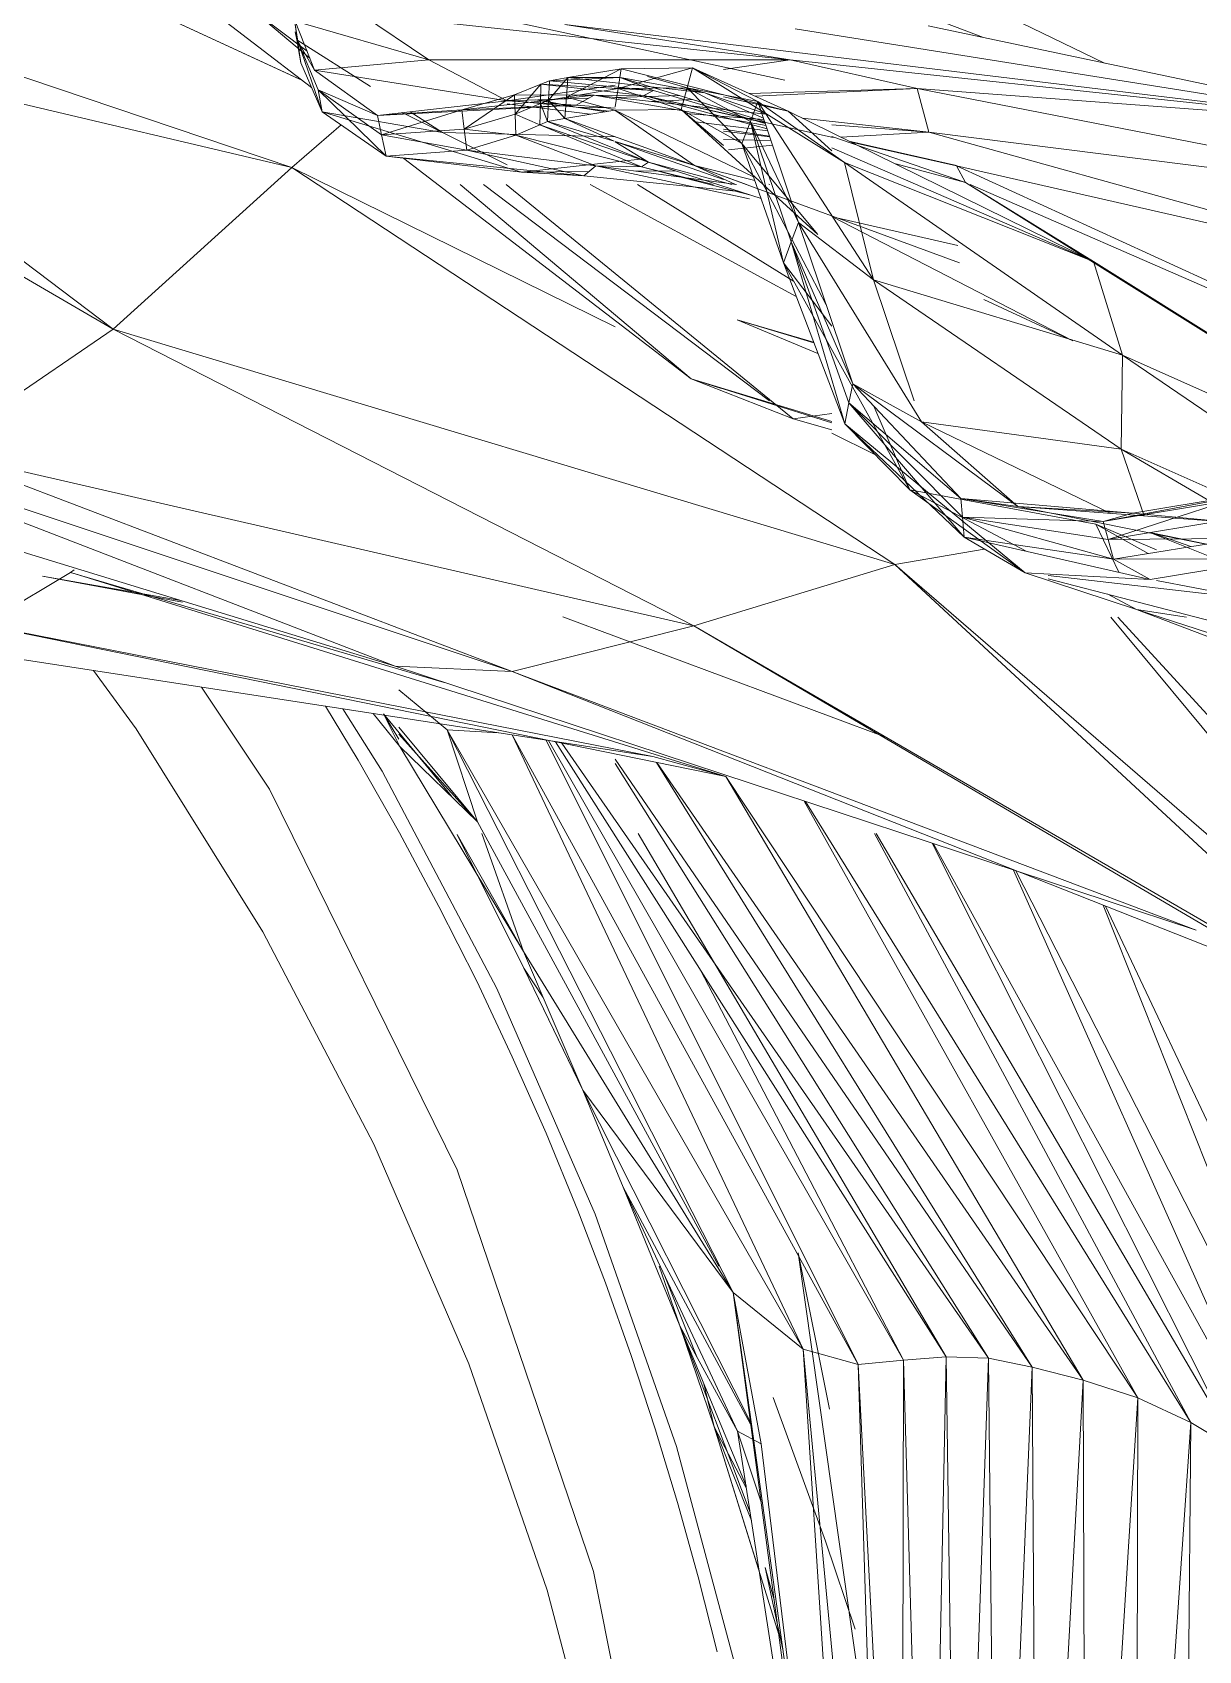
# Model space of a CAD drawing. Header units: millimetres. Extents: x -8591 to 7092, y -1621 to 14390.
# Drawn here: x -4320.8 to -4271.7, y 2687.9 to 2756.1 of the extents above; entities that cross this region are included whole.
import ezdxf

# ---------------------------------------------------------------- set-up
doc = ezdxf.new("R2010")
doc.units = ezdxf.units.MM
doc.layers.add('G-IMPT', color=8, linetype='Continuous', lineweight=9)
doc.layers.add('I-FURN', color=30, linetype='Continuous', lineweight=9)

# ---------------------------------------------------------------- blocks, each defined once
blk = doc.blocks.new('Artificial banana plant 1500mm - Family 4__C1-728657-Begane grond')
at = {"layer": 'G-IMPT'}
for p, q in [((137.13, 97.914), (111.122, 110.516)), ((137.13, 97.914), (111.122, 110.516)), ((132.03, 98.99), (113.479, 106.067)), ((132.03, 98.99), (113.479, 106.067)), ((93.636, 101.659), (103.197, 97.238)), ((93.636, 101.659), (103.296, 97.192)), ((97.782, 101.422), (103.697, 96.884)), ((97.782, 101.422), (103.697, 96.884)), ((108.952, 100.354), (123.652, 97.201)), ((108.952, 100.354), (123.652, 97.201)), ((82.742, 100.289), (102.862, 93.511)), ((82.742, 100.289), (102.862, 93.511)), ((101.232, 100.138), (103.51, 98.415)), ((101.232, 100.138), (103.51, 98.415)), ((101.232, 100.138), (103.624, 98.126)), ((101.232, 100.138), (103.624, 98.126)), ((103.122, 98.843), (102.972, 99.817)), ((103.242, 97.925), (102.972, 99.817)), ((103.242, 97.925), (102.972, 99.817)), ((102.972, 99.817), (103.122, 98.843)), ((103.012, 99.683), (103.822, 97.622)), ((103.012, 99.683), (103.822, 97.622)), ((103.012, 99.683), (108.642, 98.051)), ((103.012, 99.683), (108.642, 98.051)), ((105.762, 99.993), (108.642, 98.051)), ((105.762, 99.993), (108.642, 98.051)), ((105.762, 99.993), (123.882, 98.058)), ((105.762, 99.993), (123.882, 98.058)), ((78.802, 99.194), (102.862, 93.511)), ((78.802, 99.194), (102.862, 93.511)), ((78.802, 99.194), (95.332, 86.692)), ((78.802, 99.194), (95.332, 86.692)), ((103.072, 98.898), (103.002, 99.225)), ((103.072, 98.898), (103.002, 99.225)), ((114.372, 99.535), (123.882, 98.058)), ((114.372, 99.535), (123.882, 98.058)), ((114.372, 99.535), (149.442, 95.317)), ((114.372, 99.535), (149.442, 95.317)), ((124.092, 99.364), (149.442, 95.317)), ((124.092, 99.364), (149.442, 95.317)), ((129.692, 99.483), (149.442, 95.317)), ((129.692, 99.483), (149.442, 95.317)), ((75.132, 98.439), (95.332, 86.692)), ((75.132, 98.439), (95.332, 86.692)), ((103.242, 97.925), (103.072, 98.898)), ((103.242, 97.925), (103.072, 98.898)), ((103.072, 98.898), (106.182, 96.925)), ((103.972, 96.783), (103.122, 98.843)), ((104.142, 95.865), (103.122, 98.843)), ((104.142, 95.865), (103.122, 98.843)), ((103.122, 98.843), (103.972, 96.783)), ((103.122, 98.843), (103.822, 97.622)), ((103.122, 98.843), (103.822, 97.622)), ((104.142, 95.865), (103.242, 97.925)), ((104.142, 95.865), (103.242, 97.925)), ((103.822, 97.622), (108.642, 98.051)), ((103.822, 97.622), (108.642, 98.051)), ((103.822, 97.622), (106.482, 95.706)), ((103.822, 97.622), (106.482, 95.706)), ((103.822, 97.622), (111.952, 96.328)), ((103.822, 97.622), (111.952, 96.328)), ((108.642, 98.051), (123.882, 98.058)), ((108.642, 98.051), (123.882, 98.058)), ((108.642, 98.051), (111.952, 96.328)), ((108.642, 98.051), (111.952, 96.328)), ((114.442, 96.484), (116.752, 97.665)), ((114.442, 96.484), (116.752, 97.665)), ((114.502, 97.306), (116.752, 97.665)), ((114.502, 97.306), (116.752, 97.665)), ((116.622, 96.837), (119.762, 97.721)), ((116.622, 96.837), (119.762, 97.721)), ((116.752, 97.665), (116.622, 96.837)), ((116.752, 97.665), (116.622, 96.837)), ((116.752, 97.665), (119.762, 97.721)), ((116.752, 97.665), (119.762, 97.721)), ((116.752, 97.665), (123.792, 95.886)), ((116.752, 97.665), (123.792, 95.886)), ((119.762, 97.721), (119.532, 96.877)), ((119.762, 97.721), (119.532, 96.877)), ((119.762, 97.721), (122.522, 96.289)), ((119.762, 97.721), (122.522, 96.289)), ((119.762, 97.721), (123.792, 95.886)), ((119.762, 97.721), (123.792, 95.886)), ((119.762, 97.721), (126.172, 93.728)), ((119.762, 97.721), (126.172, 93.728)), ((121.068, 97.65), (123.882, 98.058)), ((121.068, 97.65), (123.882, 98.058)), ((123.882, 98.058), (129.232, 96.848)), ((123.882, 98.058), (129.232, 96.848)), ((123.882, 98.058), (149.442, 95.317)), ((123.882, 98.058), (149.442, 95.317)), ((111.952, 96.328), (116.505, 96.988)), ((111.952, 96.328), (116.505, 96.988)), ((112.262, 96.577), (113.372, 97.021)), ((112.262, 96.577), (113.372, 97.021)), ((112.282, 95.766), (113.372, 97.021)), ((112.282, 95.766), (113.372, 97.021)), ((113.372, 97.021), (113.352, 96.206)), ((113.372, 97.021), (113.352, 96.206)), ((113.372, 97.021), (113.732, 97.162)), ((113.372, 97.021), (113.732, 97.162)), ((113.372, 97.021), (117.712, 96.547)), ((113.372, 97.021), (117.712, 96.547)), ((113.372, 97.021), (118.112, 96.76)), ((113.372, 97.021), (118.112, 96.76)), ((113.692, 96.346), (114.502, 97.306)), ((113.692, 96.346), (114.502, 97.306)), ((113.732, 97.162), (113.692, 96.346)), ((113.732, 97.162), (113.692, 96.346)), ((113.732, 97.162), (116.712, 97.313)), ((113.732, 97.162), (116.712, 97.313)), ((113.732, 97.162), (114.502, 97.306)), ((113.732, 97.162), (114.502, 97.306)), ((113.732, 97.162), (118.112, 96.76)), ((113.732, 97.162), (118.112, 96.76)), ((114.502, 97.306), (114.442, 96.484)), ((114.502, 97.306), (114.442, 96.484)), ((114.502, 97.306), (116.712, 97.313)), ((114.502, 97.306), (116.712, 97.313)), ((114.502, 97.306), (120.282, 96.659)), ((114.502, 97.306), (120.282, 96.659)), ((116.712, 97.313), (120.282, 96.659)), ((116.712, 97.313), (120.282, 96.659)), ((118.112, 96.76), (116.712, 97.313)), ((118.112, 96.76), (116.712, 97.313)), ((116.712, 97.313), (122.802, 95.457)), ((116.712, 97.313), (122.802, 95.457)), ((117.861, 97.349), (120.282, 96.659)), ((117.861, 97.349), (120.282, 96.659)), ((106.652, 94.885), (103.972, 96.783)), ((106.842, 93.984), (103.972, 96.783)), ((106.842, 93.984), (103.972, 96.783)), ((103.972, 96.783), (104.142, 95.865)), ((103.972, 96.783), (104.142, 95.865)), ((103.972, 96.783), (106.652, 94.885)), ((103.972, 96.783), (106.482, 95.706)), ((103.972, 96.783), (106.482, 95.706)), ((106.482, 95.706), (111.952, 96.328)), ((106.482, 95.706), (111.952, 96.328)), ((110.042, 95.941), (112.262, 96.577)), ((110.042, 95.941), (112.262, 96.577)), ((110.042, 95.941), (115.612, 96.567)), ((110.042, 95.941), (115.612, 96.567)), ((110.132, 95.131), (112.262, 96.577)), ((110.132, 95.131), (112.262, 96.577)), ((111.941, 96.2), (115.446, 95.758)), ((111.941, 96.2), (115.446, 95.758)), ((111.952, 96.328), (115.372, 96.431)), ((111.952, 96.328), (115.372, 96.431)), ((111.952, 96.345), (114.862, 96.052)), ((111.952, 96.345), (114.862, 96.052)), ((111.952, 96.328), (114.862, 96.141)), ((111.952, 96.328), (114.862, 96.141)), ((112.262, 96.577), (115.612, 96.567)), ((112.262, 96.577), (115.612, 96.567)), ((112.262, 96.577), (117.712, 96.547)), ((112.262, 96.577), (117.712, 96.547)), ((112.262, 96.577), (112.282, 95.766)), ((112.262, 96.577), (112.282, 95.766)), ((113.352, 96.206), (112.282, 95.766)), ((112.282, 95.766), (113.352, 96.206)), ((113.146, 96.364), (114.862, 96.052)), ((113.146, 96.364), (114.862, 96.052)), ((113.281, 96.368), (114.862, 96.052)), ((113.281, 96.368), (114.862, 96.052)), ((113.352, 96.206), (113.322, 95.311)), ((113.352, 96.206), (113.322, 95.311)), ((113.692, 96.346), (113.352, 96.206)), ((113.352, 96.206), (113.692, 96.346)), ((113.652, 95.45), (113.352, 96.206)), ((113.652, 95.45), (113.352, 96.206)), ((113.692, 96.346), (113.652, 95.45)), ((113.692, 96.346), (113.652, 95.45)), ((114.442, 96.484), (113.692, 96.346)), ((113.692, 96.346), (114.442, 96.484)), ((114.372, 95.584), (113.692, 96.346)), ((114.372, 95.584), (113.692, 96.346)), ((114.442, 96.484), (114.372, 95.584)), ((114.442, 96.484), (114.372, 95.584)), ((116.622, 96.837), (114.442, 96.484)), ((114.442, 96.484), (116.622, 96.837)), ((116.482, 95.926), (114.442, 96.484)), ((116.482, 95.926), (114.442, 96.484)), ((114.862, 96.141), (115.612, 96.567)), ((114.862, 96.141), (115.612, 96.567)), ((115.612, 96.567), (117.712, 96.547)), ((115.612, 96.567), (117.712, 96.547)), ((115.612, 96.567), (122.863, 95.763)), ((115.612, 96.567), (122.863, 95.763)), ((115.612, 96.567), (122.861, 95.281)), ((115.612, 96.567), (122.861, 95.281)), ((116.622, 96.837), (116.505, 96.072)), ((116.622, 96.837), (116.505, 96.072)), ((116.527, 96.466), (119.227, 96.547)), ((116.527, 96.466), (119.227, 96.547)), ((119.532, 96.877), (116.622, 96.837)), ((116.622, 96.837), (119.532, 96.877)), ((119.282, 95.955), (116.622, 96.837)), ((119.282, 95.955), (116.622, 96.837)), ((117.712, 96.547), (118.112, 96.76)), ((117.712, 96.547), (118.112, 96.76)), ((117.712, 96.547), (125.692, 94.779)), ((117.712, 96.547), (125.692, 94.779)), ((117.712, 96.547), (122.908, 95.14)), ((117.712, 96.547), (122.908, 95.14)), ((117.712, 96.547), (122.822, 95.397)), ((117.712, 96.547), (122.822, 95.397)), ((118.042, 96.298), (119.766, 96.382)), ((118.042, 96.298), (119.766, 96.382)), ((118.112, 96.76), (122.832, 95.366)), ((118.112, 96.76), (122.832, 95.366)), ((119.532, 96.877), (119.282, 95.955)), ((119.532, 96.877), (119.282, 95.955)), ((122.202, 95.45), (119.532, 96.877)), ((121.842, 94.526), (119.532, 96.877)), ((121.842, 94.526), (119.532, 96.877)), ((119.532, 96.877), (122.202, 95.45)), ((119.532, 96.877), (122.522, 96.289)), ((119.532, 96.877), (122.522, 96.289)), ((120.282, 96.659), (122.857, 95.773)), ((120.282, 96.659), (122.857, 95.773)), ((120.282, 96.659), (122.758, 95.586)), ((120.282, 96.659), (122.758, 95.586)), ((121.068, 96.486), (123.792, 95.886)), ((121.068, 96.486), (123.792, 95.886)), ((122.148, 96.635), (129.232, 96.848)), ((122.148, 96.635), (129.232, 96.848)), ((122.522, 96.289), (122.202, 95.45)), ((122.522, 96.289), (122.202, 95.45)), ((122.416, 96.513), (129.232, 96.848)), ((122.416, 96.513), (129.232, 96.848)), ((122.522, 96.289), (126.172, 93.728)), ((122.522, 96.289), (126.172, 93.728)), ((122.522, 96.289), (124.232, 91.199)), ((122.522, 96.289), (124.232, 91.199)), ((122.522, 96.289), (127.392, 88.771)), ((122.522, 96.289), (127.392, 88.771)), ((129.232, 96.848), (129.722, 95.001)), ((129.232, 96.848), (129.722, 95.001)), ((129.232, 96.848), (149.442, 95.317)), ((129.232, 96.848), (149.442, 95.317)), ((129.232, 96.848), (155.102, 91.8)), ((129.232, 96.848), (155.102, 91.8)), ((106.842, 93.984), (104.142, 95.865)), ((106.842, 93.984), (104.142, 95.865)), ((104.142, 95.865), (112.552, 93.32)), ((104.142, 95.865), (112.552, 93.32)), ((104.142, 95.865), (109.222, 94.992)), ((104.142, 95.865), (109.222, 94.992)), ((106.482, 95.706), (114.862, 96.141)), ((106.482, 95.706), (114.862, 96.141)), ((106.482, 95.706), (110.042, 95.941)), ((106.482, 95.706), (110.042, 95.941)), ((106.482, 95.706), (106.652, 94.885)), ((106.482, 95.706), (106.652, 94.885)), ((106.652, 94.885), (110.042, 95.941)), ((106.652, 94.885), (110.042, 95.941)), ((107.525, 95.824), (109.222, 94.992)), ((107.525, 95.824), (109.222, 94.992)), ((109.222, 94.992), (107.855, 95.862)), ((109.222, 94.992), (107.855, 95.862)), ((110.042, 95.941), (114.862, 96.141)), ((110.042, 95.941), (114.862, 96.141)), ((110.042, 95.941), (110.132, 95.131)), ((110.042, 95.941), (110.132, 95.131)), ((112.282, 95.766), (110.132, 95.131)), ((110.132, 95.131), (112.282, 95.766)), ((113.322, 95.311), (112.282, 95.766)), ((113.322, 95.311), (112.282, 95.766)), ((112.282, 95.766), (112.312, 94.876)), ((112.282, 95.766), (112.312, 94.876)), ((114.372, 95.584), (113.652, 95.45)), ((114.372, 95.584), (113.652, 95.45)), ((116.482, 95.926), (114.372, 95.584)), ((116.482, 95.926), (114.372, 95.584)), ((114.372, 95.584), (119.842, 93.594)), ((114.372, 95.584), (119.842, 93.594)), ((114.372, 95.584), (116.462, 94.626)), ((114.372, 95.584), (116.462, 94.626)), ((114.862, 96.141), (116.505, 96.015)), ((114.862, 96.141), (116.505, 96.015)), ((116.114, 95.866), (114.862, 96.052)), ((116.114, 95.866), (114.862, 96.052)), ((114.862, 96.052), (116.303, 96.031)), ((114.862, 96.052), (116.303, 96.031)), ((114.862, 96.052), (116.23, 95.885)), ((114.862, 96.052), (116.23, 95.885)), ((119.282, 95.955), (116.482, 95.926)), ((119.282, 95.955), (116.482, 95.926)), ((116.482, 95.926), (122.329, 93.123)), ((116.482, 95.926), (122.329, 93.123)), ((116.482, 95.926), (119.842, 93.594)), ((116.482, 95.926), (119.842, 93.594)), ((119.282, 95.955), (125.052, 90.692)), ((119.282, 95.955), (125.052, 90.692)), ((119.282, 95.955), (121.068, 94.438)), ((119.282, 95.955), (121.068, 94.438)), ((121.842, 94.526), (119.282, 95.955)), ((121.842, 94.526), (119.282, 95.955)), ((119.48, 95.787), (122.776, 95.534)), ((119.48, 95.787), (122.776, 95.534)), ((123.792, 95.886), (136.672, 89.555)), ((123.792, 95.886), (136.672, 89.555)), ((123.792, 95.886), (125.631, 94.218)), ((123.792, 95.886), (125.631, 94.218)), ((124.388, 95.593), (129.722, 95.001)), ((124.388, 95.593), (129.722, 95.001)), ((104.948, 95.304), (102.862, 93.511)), ((104.948, 95.304), (102.862, 93.511)), ((110.132, 95.131), (106.652, 94.885)), ((106.652, 94.885), (110.132, 95.131)), ((110.242, 94.242), (106.652, 94.885)), ((110.242, 94.242), (106.652, 94.885)), ((106.652, 94.885), (106.842, 93.984)), ((106.652, 94.885), (106.842, 93.984)), ((111.941, 93.626), (109.222, 94.992)), ((111.941, 93.626), (109.222, 94.992)), ((109.222, 94.992), (116.498, 94.811)), ((109.222, 94.992), (116.498, 94.811)), ((112.312, 94.876), (110.132, 95.131)), ((112.312, 94.876), (110.132, 95.131)), ((110.132, 95.131), (110.242, 94.242)), ((110.132, 95.131), (110.242, 94.242)), ((112.312, 94.876), (110.242, 94.242)), ((112.312, 94.876), (110.242, 94.242)), ((113.322, 95.311), (112.312, 94.876)), ((113.322, 95.311), (112.312, 94.876)), ((112.312, 94.876), (117.612, 93.538)), ((112.312, 94.876), (117.612, 93.538)), ((112.312, 94.876), (115.682, 93.578)), ((112.312, 94.876), (115.682, 93.578)), ((113.652, 95.45), (113.322, 95.311)), ((113.652, 95.45), (113.322, 95.311)), ((113.322, 95.311), (117.902, 93.737)), ((113.322, 95.311), (117.902, 93.737)), ((113.322, 95.311), (117.612, 93.538)), ((113.322, 95.311), (117.612, 93.538)), ((113.652, 95.45), (116.462, 94.626)), ((113.652, 95.45), (116.462, 94.626)), ((113.652, 95.45), (117.902, 93.737)), ((113.652, 95.45), (117.902, 93.737)), ((119.893, 95.436), (122.934, 95.063)), ((119.893, 95.436), (122.934, 95.063)), ((123.009, 94.84), (121.068, 95.129)), ((123.009, 94.84), (121.068, 95.129)), ((121.068, 95.05), (123.021, 94.803)), ((121.068, 95.05), (123.021, 94.803)), ((122.202, 95.45), (121.842, 94.526)), ((122.202, 95.45), (121.842, 94.526)), ((123.922, 90.38), (122.202, 95.45)), ((123.592, 89.489), (122.202, 95.45)), ((123.592, 89.489), (122.202, 95.45)), ((122.202, 95.45), (123.922, 90.38)), ((122.202, 95.45), (124.232, 91.199)), ((122.202, 95.45), (124.232, 91.199)), ((125.631, 95.315), (129.722, 95.001)), ((125.631, 95.315), (129.722, 95.001)), ((129.722, 95.001), (126.01, 94.796)), ((129.722, 95.001), (126.01, 94.796)), ((129.722, 95.001), (155.102, 91.8)), ((129.722, 95.001), (155.102, 91.8)), ((129.722, 95.001), (152.392, 88.683)), ((129.722, 95.001), (152.392, 88.683)), ((110.242, 94.242), (106.842, 93.984)), ((110.242, 94.242), (106.842, 93.984)), ((110.242, 94.242), (115.682, 93.578)), ((110.242, 94.242), (115.682, 93.578)), ((110.242, 94.242), (115.182, 93.154)), ((110.242, 94.242), (115.182, 93.154)), ((119.842, 93.594), (116.505, 94.613)), ((119.842, 93.594), (116.505, 94.613)), ((116.505, 94.61), (121.068, 93.002)), ((116.505, 94.61), (121.068, 93.002)), ((116.505, 94.599), (117.902, 93.737)), ((116.505, 94.599), (117.902, 93.737)), ((121.068, 94.697), (123.074, 94.647)), ((121.068, 94.697), (123.074, 94.647)), ((121.279, 94.258), (123.137, 94.458)), ((121.279, 94.258), (123.137, 94.458)), ((123.592, 89.489), (121.842, 94.526)), ((123.592, 89.489), (121.842, 94.526)), ((121.842, 94.526), (125.052, 90.692)), ((121.842, 94.526), (125.052, 90.692)), ((121.842, 94.526), (125.4, 87.726)), ((121.842, 94.526), (125.4, 87.726)), ((125.631, 94.818), (131.272, 92.875)), ((125.631, 94.818), (131.272, 92.875)), ((125.631, 94.341), (136.672, 89.555)), ((125.631, 94.341), (136.672, 89.555)), ((126.353, 94.628), (130.892, 93.591)), ((126.353, 94.628), (130.892, 93.591)), ((126.359, 94.625), (130.892, 93.579)), ((126.359, 94.625), (130.892, 93.579)), ((126.451, 94.58), (130.892, 93.579)), ((126.451, 94.58), (130.892, 93.579)), ((102.862, 93.511), (95.332, 86.692)), ((102.862, 93.511), (95.332, 86.692)), ((102.862, 93.511), (116.505, 86.8)), ((102.862, 93.511), (116.505, 86.8)), ((102.862, 93.511), (128.292, 76.777)), ((102.862, 93.511), (128.292, 76.777)), ((106.842, 93.984), (112.552, 93.32)), ((106.842, 93.984), (112.552, 93.32)), ((106.842, 93.984), (115.182, 93.154)), ((106.842, 93.984), (115.182, 93.154)), ((107.59, 93.897), (119.712, 84.596)), ((107.59, 93.897), (119.712, 84.596)), ((112.552, 93.32), (117.683, 93.872)), ((112.552, 93.32), (117.683, 93.872)), ((115.682, 93.578), (115.182, 93.154)), ((115.682, 93.578), (115.182, 93.154)), ((115.682, 93.578), (122.161, 92.188)), ((115.682, 93.578), (122.161, 92.188)), ((115.682, 93.578), (121.622, 92.79)), ((115.682, 93.578), (121.622, 92.79)), ((117.612, 93.538), (115.682, 93.578)), ((117.612, 93.538), (115.682, 93.578)), ((117.902, 93.737), (117.612, 93.538)), ((117.902, 93.737), (117.612, 93.538)), ((117.612, 93.538), (120.629, 92.79)), ((117.612, 93.538), (120.629, 92.79)), ((117.612, 93.538), (122.223, 92.339)), ((117.612, 93.538), (122.223, 92.339)), ((117.902, 93.737), (122.65, 92.201)), ((117.902, 93.737), (122.65, 92.201)), ((117.902, 93.737), (121.427, 92.79)), ((117.902, 93.737), (121.427, 92.79)), ((119.842, 93.594), (121.58, 92.79)), ((119.842, 93.594), (121.58, 92.79)), ((119.842, 93.594), (131.022, 89.495)), ((119.842, 93.594), (122.037, 92.79)), ((122.386, 92.959), (119.842, 93.594)), ((122.386, 92.959), (119.842, 93.594)), ((126.172, 93.728), (127.392, 88.771)), ((126.172, 93.728), (127.392, 88.771)), ((126.172, 93.728), (136.672, 89.555)), ((126.172, 93.728), (136.672, 89.555)), ((126.172, 93.728), (137.892, 85.604)), ((126.172, 93.728), (137.892, 85.604)), ((128.332, 93.672), (131.272, 92.875)), ((128.332, 93.672), (131.272, 92.875)), ((130.892, 93.579), (131.272, 92.875)), ((130.892, 93.579), (131.272, 92.875)), ((130.892, 93.579), (152.392, 88.683)), ((130.892, 93.579), (152.392, 88.683)), ((130.892, 93.579), (152.525, 83.671)), ((130.892, 93.579), (152.525, 83.671)), ((109.969, 92.79), (119.712, 84.596)), ((109.969, 92.79), (119.712, 84.596)), ((110.951, 92.79), (123.011, 83.671)), ((110.951, 92.79), (123.011, 83.671)), ((111.911, 92.79), (124.012, 82.914)), ((111.911, 92.79), (124.012, 82.914)), ((112.552, 93.32), (115.403, 93.342)), ((112.552, 93.32), (115.403, 93.342)), ((115.182, 93.154), (112.552, 93.32)), ((115.182, 93.154), (112.552, 93.32)), ((115.182, 93.154), (121.728, 92.499)), ((115.182, 93.154), (121.728, 92.499)), ((115.44, 92.79), (124.13, 88.08)), ((115.44, 92.79), (124.13, 88.08)), ((117.351, 93.357), (119.036, 93.37)), ((117.351, 93.357), (119.036, 93.37)), ((117.442, 92.79), (124.018, 88.724)), ((117.442, 92.79), (124.018, 88.724)), ((122.982, 92.81), (123.023, 92.79)), ((122.982, 92.81), (123.023, 92.79)), ((131.272, 92.875), (136.672, 89.555)), ((131.272, 92.875), (136.672, 89.555)), ((131.272, 92.875), (134.757, 90.698)), ((131.272, 92.875), (155.582, 77.688)), ((131.469, 92.79), (153.01, 83.404)), ((131.469, 92.79), (153.01, 83.404)), ((125.631, 91.445), (135.792, 86.208)), ((125.631, 91.445), (135.792, 86.208)), ((124.232, 91.199), (123.922, 90.38)), ((124.232, 91.199), (123.922, 90.38)), ((124.232, 91.199), (126.522, 84.39)), ((124.232, 91.199), (126.522, 84.39)), ((124.232, 91.199), (127.392, 88.771)), ((124.232, 91.199), (127.392, 88.771)), ((124.232, 91.199), (129.412, 82.787)), ((124.232, 91.199), (129.412, 82.787)), ((130.952, 90.23), (125.852, 91.396)), ((130.952, 90.23), (125.852, 91.396)), ((123.922, 90.38), (123.592, 89.489)), ((123.922, 90.38), (123.592, 89.489)), ((126.352, 83.584), (123.922, 90.38)), ((126.182, 82.704), (123.922, 90.38)), ((126.182, 82.704), (123.922, 90.38)), ((123.922, 90.38), (126.352, 83.584)), ((123.922, 90.38), (126.522, 84.39)), ((123.922, 90.38), (126.522, 84.39)), ((126.182, 82.704), (123.592, 89.489)), ((126.182, 82.704), (123.592, 89.489)), ((123.592, 89.489), (128.922, 79.919)), ((123.592, 89.489), (128.922, 79.919)), ((123.592, 89.489), (125.631, 86.829)), ((123.592, 89.489), (125.631, 86.829)), ((136.672, 89.555), (155.582, 77.688)), ((136.672, 89.555), (155.582, 77.688)), ((136.672, 89.555), (137.892, 85.604)), ((136.672, 89.555), (137.892, 85.604)), ((127.392, 88.771), (129.114, 83.671)), ((127.392, 88.771), (129.114, 83.671)), ((127.392, 88.771), (137.892, 85.604)), ((127.392, 88.771), (137.892, 85.604)), ((127.392, 88.771), (137.832, 81.634)), ((127.392, 88.771), (137.832, 81.634)), ((132.043, 87.945), (135.792, 86.208)), ((95.332, 86.692), (87.792, 81.549)), ((95.332, 86.692), (87.792, 81.549)), ((95.332, 86.692), (128.292, 76.777)), ((95.332, 86.692), (128.292, 76.777)), ((95.332, 86.692), (119.822, 74.187)), ((95.332, 86.692), (119.822, 74.187)), ((121.652, 87.085), (125.048, 85.674)), ((121.652, 87.085), (125.048, 85.674)), ((121.652, 87.085), (124.88, 86.115)), ((121.652, 87.085), (124.88, 86.115)), ((121.652, 87.085), (124.867, 86.148)), ((121.652, 87.085), (124.867, 86.148)), ((137.892, 85.604), (137.832, 81.634)), ((137.892, 85.604), (137.832, 81.634)), ((137.892, 85.604), (148.13, 81.023)), ((137.892, 85.604), (148.13, 81.023)), ((137.892, 85.604), (145.59, 80.348)), ((137.892, 85.604), (145.59, 80.348)), ((124.012, 82.914), (119.712, 84.596)), ((124.012, 82.914), (119.712, 84.596)), ((119.712, 84.596), (125.631, 82.808)), ((119.712, 84.596), (125.631, 82.808)), ((119.712, 84.596), (125.631, 82.748)), ((119.712, 84.596), (120.979, 84.201)), ((126.522, 84.39), (126.352, 83.584)), ((126.522, 84.39), (126.352, 83.584)), ((126.522, 84.39), (131.082, 79.56)), ((126.522, 84.39), (131.082, 79.56)), ((126.522, 84.39), (129.412, 82.787)), ((126.522, 84.39), (129.412, 82.787)), ((126.522, 84.39), (133.482, 79.221)), ((126.522, 84.39), (133.482, 79.221)), ((126.352, 83.584), (126.182, 82.704)), ((126.352, 83.584), (126.182, 82.704)), ((131.142, 78.775), (126.352, 83.584)), ((131.212, 77.928), (126.352, 83.584)), ((131.212, 77.928), (126.352, 83.584)), ((126.352, 83.584), (131.142, 78.775)), ((126.352, 83.584), (131.082, 79.56)), ((126.352, 83.584), (131.082, 79.56)), ((128.922, 79.919), (127.41, 83.45)), ((128.922, 79.919), (127.41, 83.45)), ((80.592, 82.777), (112.152, 72.262)), ((80.592, 82.777), (112.152, 72.262)), ((80.592, 82.777), (107.222, 72.486)), ((80.592, 82.777), (107.222, 72.486)), ((125.631, 83.142), (124.012, 82.914)), ((125.631, 83.142), (124.012, 82.914)), ((124.012, 82.914), (125.631, 82.446)), ((124.012, 82.914), (125.631, 82.446)), ((124.012, 82.914), (125.631, 82.454)), ((124.012, 82.914), (125.631, 82.454)), ((131.212, 77.928), (126.182, 82.704)), ((131.212, 77.928), (126.182, 82.704)), ((126.182, 82.704), (133.782, 76.419)), ((126.182, 82.704), (133.782, 76.419)), ((126.182, 82.704), (128.922, 79.919)), ((126.182, 82.704), (128.922, 79.919)), ((129.412, 82.787), (133.482, 79.221)), ((129.412, 82.787), (133.482, 79.221)), ((129.412, 82.787), (137.832, 81.634)), ((129.412, 82.787), (137.832, 81.634)), ((129.412, 82.787), (137.395, 78.93)), ((129.412, 82.787), (137.395, 78.93)), ((125.631, 82.311), (127.448, 81.418)), ((125.631, 82.311), (127.448, 81.418)), ((87.792, 81.549), (119.822, 74.187)), ((87.792, 81.549), (119.822, 74.187)), ((87.792, 81.549), (112.152, 72.262)), ((87.792, 81.549), (112.152, 72.262)), ((137.832, 81.634), (138.81, 78.825)), ((137.832, 81.634), (138.81, 78.825)), ((137.832, 81.634), (142.387, 79.608)), ((137.832, 81.634), (142.387, 79.608)), ((137.832, 81.634), (141.536, 79.467)), ((137.832, 81.634), (141.536, 79.467)), ((80.742, 80.604), (107.222, 72.486)), ((80.742, 80.604), (107.222, 72.486)), ((133.782, 76.419), (128.922, 79.919)), ((133.782, 76.419), (128.922, 79.919)), ((128.922, 79.919), (133.827, 77.335)), ((128.922, 79.919), (133.827, 77.335)), ((128.922, 79.919), (136.762, 78.471)), ((128.922, 79.919), (136.762, 78.471)), ((131.082, 79.56), (133.482, 79.221)), ((131.082, 79.56), (133.482, 79.221)), ((131.082, 79.56), (138.322, 78.936)), ((131.082, 79.56), (138.322, 78.936)), ((131.082, 79.56), (131.142, 78.775)), ((131.082, 79.56), (131.142, 78.775)), ((131.082, 79.56), (137.072, 78.587)), ((131.082, 79.56), (137.072, 78.587)), ((133.482, 79.221), (141.41, 77.634)), ((133.482, 79.221), (141.41, 77.634)), ((133.482, 79.221), (138.322, 78.936)), ((133.482, 79.221), (138.322, 78.936)), ((133.482, 79.221), (142.602, 78.543)), ((133.482, 79.221), (142.602, 78.543)), ((137.072, 78.587), (143.482, 79.789)), ((137.072, 78.587), (143.482, 79.789)), ((137.072, 78.587), (142.322, 79.455)), ((137.072, 78.587), (142.322, 79.455)), ((137.282, 77.825), (142.322, 79.455)), ((137.282, 77.825), (142.322, 79.455)), ((138.322, 78.936), (143.482, 79.789)), ((138.322, 78.936), (143.482, 79.789)), ((137.282, 77.825), (131.142, 78.775)), ((137.512, 76.993), (131.142, 78.775)), ((137.512, 76.993), (131.142, 78.775)), ((131.142, 78.775), (131.212, 77.928)), ((131.142, 78.775), (131.212, 77.928)), ((131.142, 78.775), (137.282, 77.825)), ((131.142, 78.775), (137.072, 78.587)), ((131.142, 78.775), (137.072, 78.587)), ((137.731, 76.449), (136.762, 78.471)), ((137.731, 76.449), (136.762, 78.471)), ((136.762, 78.471), (138.974, 77.234)), ((136.762, 78.471), (138.974, 77.234)), ((136.762, 78.471), (139.321, 77.396)), ((136.762, 78.471), (139.321, 77.396)), ((137.072, 78.587), (138.322, 78.936)), ((137.072, 78.587), (138.322, 78.936)), ((137.072, 78.587), (137.282, 77.825)), ((137.072, 78.587), (137.282, 77.825)), ((142.592, 78.703), (137.282, 77.825)), ((137.282, 77.825), (142.592, 78.703)), ((138.322, 78.936), (142.602, 78.543)), ((138.322, 78.936), (142.602, 78.543)), ((131.212, 77.928), (133.782, 76.419)), ((131.212, 77.928), (133.782, 76.419)), ((137.512, 76.993), (131.212, 77.928)), ((137.512, 76.993), (131.212, 77.928)), ((131.212, 77.928), (139.062, 76.147)), ((131.212, 77.928), (139.062, 76.147)), ((142.892, 77.877), (137.282, 77.825)), ((142.892, 77.877), (137.282, 77.825)), ((137.282, 77.825), (137.512, 76.993)), ((137.282, 77.825), (137.512, 76.993)), ((142.892, 77.877), (137.512, 76.993)), ((142.892, 77.877), (137.512, 76.993)), ((139.052, 78.129), (141.442, 77.628)), ((139.052, 78.129), (141.442, 77.628)), ((139.052, 78.129), (154.252, 72.026)), ((139.052, 78.129), (154.252, 72.026)), ((139.321, 78.036), (140.772, 77.529)), ((139.321, 78.036), (140.772, 77.529)), ((132.064, 77.428), (128.292, 76.777)), ((132.064, 77.428), (128.292, 76.777)), ((93.542, 76.44), (89.842, 74.225)), ((93.542, 76.44), (89.842, 74.225)), ((93.688, 76.549), (93.542, 76.44)), ((93.688, 76.549), (93.542, 76.44)), ((93.542, 76.44), (109.295, 71.803)), ((93.542, 76.44), (109.295, 71.803)), ((128.292, 76.777), (119.822, 74.187)), ((128.292, 76.777), (119.822, 74.187)), ((128.292, 76.777), (153.942, 54.61)), ((128.292, 76.777), (153.942, 54.61)), ((128.292, 76.777), (149.992, 56.69)), ((128.292, 76.777), (149.992, 56.69)), ((133.782, 76.419), (138.482, 74.883)), ((133.782, 76.419), (138.482, 74.883)), ((139.062, 76.147), (133.782, 76.419)), ((139.062, 76.147), (133.782, 76.419)), ((137.512, 76.993), (143.884, 77.016)), ((137.512, 76.993), (143.884, 77.016)), ((137.512, 76.993), (139.062, 76.147)), ((137.512, 76.993), (139.062, 76.147)), ((144.442, 77.019), (139.062, 76.147)), ((144.442, 77.019), (139.062, 76.147)), ((98.185, 75.257), (92.352, 76.281)), ((98.185, 75.257), (92.352, 76.281)), ((92.352, 76.281), (98.252, 75.18)), ((92.352, 76.281), (98.252, 75.18)), ((93.688, 76.394), (121.172, 67.836)), ((93.688, 76.394), (121.172, 67.836)), ((134.757, 76.308), (143.332, 75.327)), ((134.757, 76.308), (143.332, 75.327)), ((134.757, 76.168), (141.702, 74.378)), ((134.757, 76.168), (141.702, 74.378)), ((139.321, 76.098), (143.332, 75.327)), ((139.321, 76.098), (143.332, 75.327)), ((137.272, 75.52), (138.482, 74.883)), ((137.272, 75.52), (138.482, 74.883)), ((114.292, 74.571), (127.878, 69.515)), ((114.292, 74.571), (127.878, 69.515)), ((137.406, 74.553), (153.942, 54.61)), ((137.406, 74.553), (153.942, 54.61)), ((137.697, 74.553), (157.462, 52.992)), ((137.697, 74.553), (157.462, 52.992)), ((138.482, 74.883), (153.172, 69.297)), ((138.482, 74.883), (153.172, 69.297)), ((140.59, 74.553), (138.482, 74.883)), ((140.59, 74.553), (138.482, 74.883)), ((138.482, 74.883), (153.01, 70.162)), ((138.482, 74.883), (153.01, 70.162)), ((89.842, 74.225), (118.092, 68.676)), ((89.842, 74.225), (118.092, 68.676)), ((89.842, 74.225), (121.172, 67.836)), ((89.842, 74.225), (121.172, 67.836)), ((119.822, 74.187), (112.152, 72.262)), ((119.822, 74.187), (112.152, 72.262)), ((119.822, 74.187), (149.992, 56.69)), ((119.822, 74.187), (149.992, 56.69)), ((119.822, 74.187), (145.642, 59.02)), ((119.822, 74.187), (145.642, 59.02)), ((85.852, 73.637), (118.092, 68.676)), ((85.852, 73.637), (118.092, 68.676)), ((107.222, 72.486), (141.002, 61.354)), ((107.222, 72.486), (141.002, 61.354)), ((112.152, 72.262), (107.222, 72.486)), ((112.152, 72.262), (107.222, 72.486)), ((94.504, 72.306), (96.302, 69.852)), ((112.152, 72.262), (145.642, 59.02)), ((112.152, 72.262), (145.642, 59.02)), ((112.152, 72.262), (141.002, 61.354)), ((112.152, 72.262), (141.002, 61.354)), ((99.055, 71.606), (101.932, 67.301)), ((107.378, 71.484), (109.422, 69.806)), ((107.378, 71.484), (109.422, 69.806)), ((104.288, 70.801), (105.662, 68.521)), ((105.023, 70.688), (106.672, 68.063)), ((106.292, 70.492), (107.422, 69.101)), ((106.292, 70.492), (107.422, 69.101)), ((106.732, 70.477), (109.593, 67.004)), ((106.732, 70.477), (109.593, 67.004)), ((106.732, 70.477), (107.378, 69.416)), ((106.732, 70.477), (107.378, 69.416)), ((106.76, 70.42), (107.378, 69.189)), ((106.76, 70.42), (107.378, 69.189)), ((96.302, 69.852), (101.642, 61.285)), ((107.378, 69.923), (110.702, 65.932)), ((107.378, 69.923), (110.702, 65.932)), ((107.378, 69.626), (110.702, 65.932)), ((107.378, 69.626), (110.702, 65.932)), ((110.702, 65.932), (109.422, 69.806)), ((110.702, 65.932), (109.422, 69.806)), ((121.472, 46.084), (109.422, 69.806)), ((121.472, 46.084), (109.422, 69.806)), ((111.585, 69.678), (109.422, 69.806)), ((111.585, 69.678), (109.422, 69.806)), ((109.422, 69.806), (124.432, 43.7)), ((109.422, 69.806), (124.432, 43.7)), ((107.422, 69.101), (112.642, 60.456)), ((107.422, 69.101), (112.642, 60.456)), ((107.422, 69.101), (110.702, 65.932)), ((107.422, 69.101), (110.702, 65.932)), ((112.158, 69.59), (124.432, 43.7)), ((112.158, 69.59), (124.432, 43.7)), ((112.163, 69.589), (126.752, 43.042)), ((112.163, 69.589), (126.752, 43.042)), ((113.591, 69.369), (126.752, 43.042)), ((113.591, 69.369), (126.752, 43.042)), ((113.688, 69.354), (128.652, 43.233)), ((113.688, 69.354), (128.652, 43.233)), ((113.987, 69.301), (130.452, 43.366)), ((113.987, 69.301), (130.452, 43.366)), ((114.249, 69.247), (132.242, 43.307)), ((114.249, 69.247), (132.242, 43.307)), ((105.662, 68.521), (107.402, 65.459)), ((116.505, 68.562), (134.082, 42.941)), ((116.505, 68.562), (134.082, 42.941)), ((116.505, 68.384), (132.242, 43.307)), ((116.505, 68.384), (132.242, 43.307)), ((118.092, 68.676), (121.172, 67.836)), ((118.092, 68.676), (121.172, 67.836)), ((118.243, 68.433), (134.082, 42.941)), ((118.243, 68.433), (134.082, 42.941)), ((118.263, 68.429), (136.232, 42.392)), ((118.263, 68.429), (136.232, 42.392)), ((106.672, 68.063), (111.512, 58.892)), ((121.172, 67.836), (136.232, 42.392)), ((121.172, 67.836), (136.232, 42.392)), ((121.172, 67.836), (138.542, 41.638)), ((121.172, 67.836), (138.542, 41.638)), ((101.932, 67.301), (109.842, 51.257)), ((124.47, 66.802), (138.542, 41.638)), ((124.47, 66.802), (138.542, 41.638)), ((124.52, 66.786), (140.772, 40.605)), ((124.52, 66.786), (140.772, 40.605)), ((110.702, 65.932), (120.868, 47.197)), ((110.702, 65.932), (120.868, 47.197)), ((107.402, 65.459), (109.072, 62.353)), ((109.832, 65.389), (112.652, 59.754)), ((109.832, 65.389), (112.642, 60.456)), ((109.832, 65.389), (112.642, 60.456)), ((112.642, 60.456), (110.879, 65.434)), ((112.642, 60.456), (110.879, 65.434)), ((117.474, 65.434), (130.452, 43.366)), ((117.474, 65.434), (130.452, 43.366)), ((127.432, 65.434), (140.772, 40.605)), ((127.432, 65.434), (140.772, 40.605)), ((127.504, 65.434), (142.772, 39.404)), ((127.504, 65.434), (142.772, 39.404)), ((129.863, 65.025), (142.772, 39.404)), ((129.863, 65.025), (142.772, 39.404)), ((129.927, 65.003), (144.842, 37.968)), ((129.927, 65.003), (144.842, 37.968)), ((110.648, 63.758), (112.652, 59.754)), ((133.296, 63.893), (144.842, 37.968)), ((133.296, 63.893), (144.842, 37.968)), ((133.39, 63.862), (147.462, 36.298)), ((133.39, 63.862), (147.462, 36.298)), ((109.072, 62.353), (110.662, 59.206)), ((137.077, 62.406), (147.462, 36.298)), ((137.077, 62.406), (147.462, 36.298)), ((137.179, 62.366), (150.482, 34.175)), ((137.179, 62.366), (150.482, 34.175)), ((101.642, 61.285), (106.322, 52.343)), ((112.642, 60.456), (115.142, 54.616)), ((112.642, 60.456), (115.142, 54.616)), ((112.642, 60.456), (121.472, 46.084)), ((112.642, 60.456), (121.472, 46.084)), ((112.652, 59.754), (115.372, 54.116)), ((112.652, 59.754), (115.131, 54.616)), ((112.652, 59.754), (113.47, 58.521)), ((112.652, 59.754), (113.47, 58.521)), ((112.652, 59.754), (115.142, 54.616)), ((112.652, 59.754), (115.142, 54.616)), ((120.085, 59.696), (128.652, 43.233)), ((120.085, 59.696), (128.652, 43.233)), ((110.662, 59.206), (112.162, 56.019)), ((111.512, 58.892), (115.662, 49.385)), ((112.162, 56.019), (113.592, 52.794)), ((115.372, 54.116), (115.142, 54.616)), ((115.372, 54.116), (115.142, 54.616)), ((115.142, 54.616), (116.842, 50.521)), ((115.142, 54.616), (116.842, 50.521)), ((115.142, 54.616), (121.472, 46.084)), ((115.142, 54.616), (121.472, 46.084)), ((115.142, 54.616), (122.203, 40.612)), ((115.142, 54.616), (122.203, 40.612)), ((113.592, 52.794), (114.922, 49.535)), ((106.322, 52.343), (110.332, 43.076)), ((109.842, 51.257), (115.592, 34.319)), ((116.842, 50.521), (119.222, 44.672)), ((116.842, 50.521), (119.222, 44.672)), ((116.842, 50.521), (122.213, 40.536)), ((116.842, 50.521), (122.213, 40.536)), ((116.842, 50.521), (121.662, 40.233)), ((116.842, 50.521), (121.662, 40.233)), ((114.922, 49.535), (116.092, 46.496)), ((115.662, 49.385), (119.092, 39.593)), ((118.359, 47.197), (119.222, 44.672)), ((118.359, 47.197), (119.222, 44.672)), ((125.532, 41.162), (124.222, 47.749)), ((125.532, 41.162), (124.222, 47.749)), ((124.222, 47.749), (127.664, 23.426)), ((124.222, 47.749), (127.664, 23.426)), ((116.092, 46.496), (117.182, 43.431)), ((118.601, 46.767), (119.94, 43.365)), ((118.601, 46.767), (119.94, 43.365)), ((121.472, 46.084), (122.662, 39.701)), ((121.472, 46.084), (122.662, 39.701)), ((121.472, 46.084), (125.952, 12.538)), ((121.472, 46.084), (125.952, 12.538)), ((121.472, 46.084), (124.432, 43.7)), ((121.472, 46.084), (124.432, 43.7)), ((121.472, 46.084), (126.702, 8.545)), ((121.472, 46.084), (126.702, 8.545)), ((119.222, 44.672), (120.682, 40.417)), ((119.222, 44.672), (120.682, 40.417)), ((119.222, 44.672), (121.662, 40.233)), ((119.222, 44.672), (121.662, 40.233)), ((119.222, 44.672), (122.019, 37.927)), ((119.222, 44.672), (122.019, 37.927)), ((119.222, 44.672), (122.193, 36.805)), ((119.222, 44.672), (122.193, 36.805)), ((124.432, 43.7), (126.702, 8.545)), ((124.432, 43.7), (126.702, 8.545)), ((124.432, 43.7), (126.752, 43.042)), ((124.432, 43.7), (126.752, 43.042)), ((124.432, 43.7), (127.822, 7.978)), ((124.432, 43.7), (127.822, 7.978)), ((110.332, 43.076), (113.632, 33.534)), ((117.182, 43.431), (118.192, 40.341)), ((128.652, 43.233), (126.752, 43.042)), ((128.652, 43.233), (126.752, 43.042)), ((126.752, 43.042), (127.822, 7.978)), ((126.752, 43.042), (127.822, 7.978)), ((126.752, 43.042), (128.602, 7.457)), ((126.752, 43.042), (128.602, 7.457)), ((128.652, 43.233), (128.602, 7.457)), ((128.652, 43.233), (128.602, 7.457)), ((130.452, 43.366), (128.652, 43.233)), ((130.452, 43.366), (128.652, 43.233)), ((128.652, 43.233), (129.722, 7.119)), ((128.652, 43.233), (129.722, 7.119)), ((130.452, 43.366), (129.722, 7.119)), ((130.452, 43.366), (129.722, 7.119)), ((132.242, 43.307), (130.452, 43.366)), ((132.242, 43.307), (130.452, 43.366)), ((130.452, 43.366), (130.982, 7.088)), ((130.452, 43.366), (130.982, 7.088)), ((132.242, 43.307), (130.982, 7.088)), ((132.242, 43.307), (130.982, 7.088)), ((134.082, 42.941), (132.242, 43.307)), ((134.082, 42.941), (132.242, 43.307)), ((132.242, 43.307), (132.602, 7.171)), ((132.242, 43.307), (132.602, 7.171)), ((134.082, 42.941), (132.602, 7.171)), ((134.082, 42.941), (132.602, 7.171)), ((134.082, 42.941), (136.232, 42.392)), ((134.082, 42.941), (136.232, 42.392)), ((134.082, 42.941), (134.302, 7.09)), ((134.082, 42.941), (134.302, 7.09)), ((136.232, 42.392), (134.302, 7.09)), ((136.232, 42.392), (134.302, 7.09)), ((136.232, 42.392), (136.342, 6.85)), ((136.232, 42.392), (136.342, 6.85)), ((136.232, 42.392), (138.542, 41.638)), ((136.232, 42.392), (138.542, 41.638)), ((120.237, 42.226), (120.682, 40.417)), ((120.237, 42.226), (120.682, 40.417)), ((125.372, 35.6), (123.162, 41.649)), ((125.372, 35.6), (123.162, 41.649)), ((136.342, 6.85), (138.542, 41.638)), ((136.342, 6.85), (138.542, 41.638)), ((138.542, 41.638), (138.432, 6.343)), ((138.542, 41.638), (138.432, 6.343)), ((140.772, 40.605), (138.542, 41.638)), ((140.772, 40.605), (138.542, 41.638)), ((118.192, 40.341), (119.132, 37.228)), ((120.682, 40.417), (122.582, 34.292)), ((120.682, 40.417), (123.398, 31.664)), ((122.037, 37.812), (120.682, 40.417)), ((122.037, 37.812), (120.682, 40.417)), ((120.682, 40.417), (122.245, 36.469)), ((120.682, 40.417), (122.245, 36.469)), ((140.772, 40.605), (138.432, 6.343)), ((140.772, 40.605), (138.432, 6.343)), ((140.772, 40.605), (140.452, 5.58)), ((140.772, 40.605), (140.452, 5.58)), ((142.772, 39.404), (140.772, 40.605)), ((142.772, 39.404), (140.772, 40.605)), ((119.092, 39.593), (121.772, 29.574)), ((121.662, 40.233), (122.653, 37.242)), ((121.662, 40.233), (125.952, 12.538)), ((121.662, 40.233), (125.952, 12.538)), ((122.662, 39.701), (121.662, 40.233)), ((122.662, 39.701), (121.662, 40.233)), ((122.662, 39.701), (125.952, 12.538)), ((122.662, 39.701), (125.952, 12.538)), ((119.132, 37.228), (120.002, 34.093)), ((125.372, 35.6), (126.617, 31.895)), ((115.592, 34.319), (119.082, 16.774)), ((122.832, 34.487), (123.202, 33.131)), ((122.832, 34.487), (123.202, 33.131)), ((122.832, 34.487), (123.57, 31.028)), ((113.632, 33.534), (116.212, 23.773)), ((120.002, 34.093), (120.802, 30.939))]:
    blk.add_line(p, q, dxfattribs=at)
blk = doc.blocks.new('Artificial banana plant 1500mm - Family 4__C2-728658-Begane grond')
blk.add_blockref('Artificial banana plant 1500mm - Family 4__C1-728657-Begane grond', (0, 0))
blk = doc.blocks.new('Artificial banana plant 1500mm - Family 4-728656-Begane grond')
blk.add_blockref('Artificial banana plant 1500mm - Family 4__C2-728658-Begane grond', (0, 0))
blk = doc.blocks.new('Artificial banana plant 1500mm - Ny märkning-728662-Begane grond')
blk.add_blockref('Artificial banana plant 1500mm - Family 4-728656-Begane grond', (0, 0))

msp = doc.modelspace()

# ---------------------------------------------------------------- block references
at = {"layer": 'I-FURN'}
msp.add_blockref('Artificial banana plant 1500mm - Ny märkning-728662-Begane grond', (-4412.758, 2656.875), dxfattribs=at)

doc.saveas('drawing.dxf')
